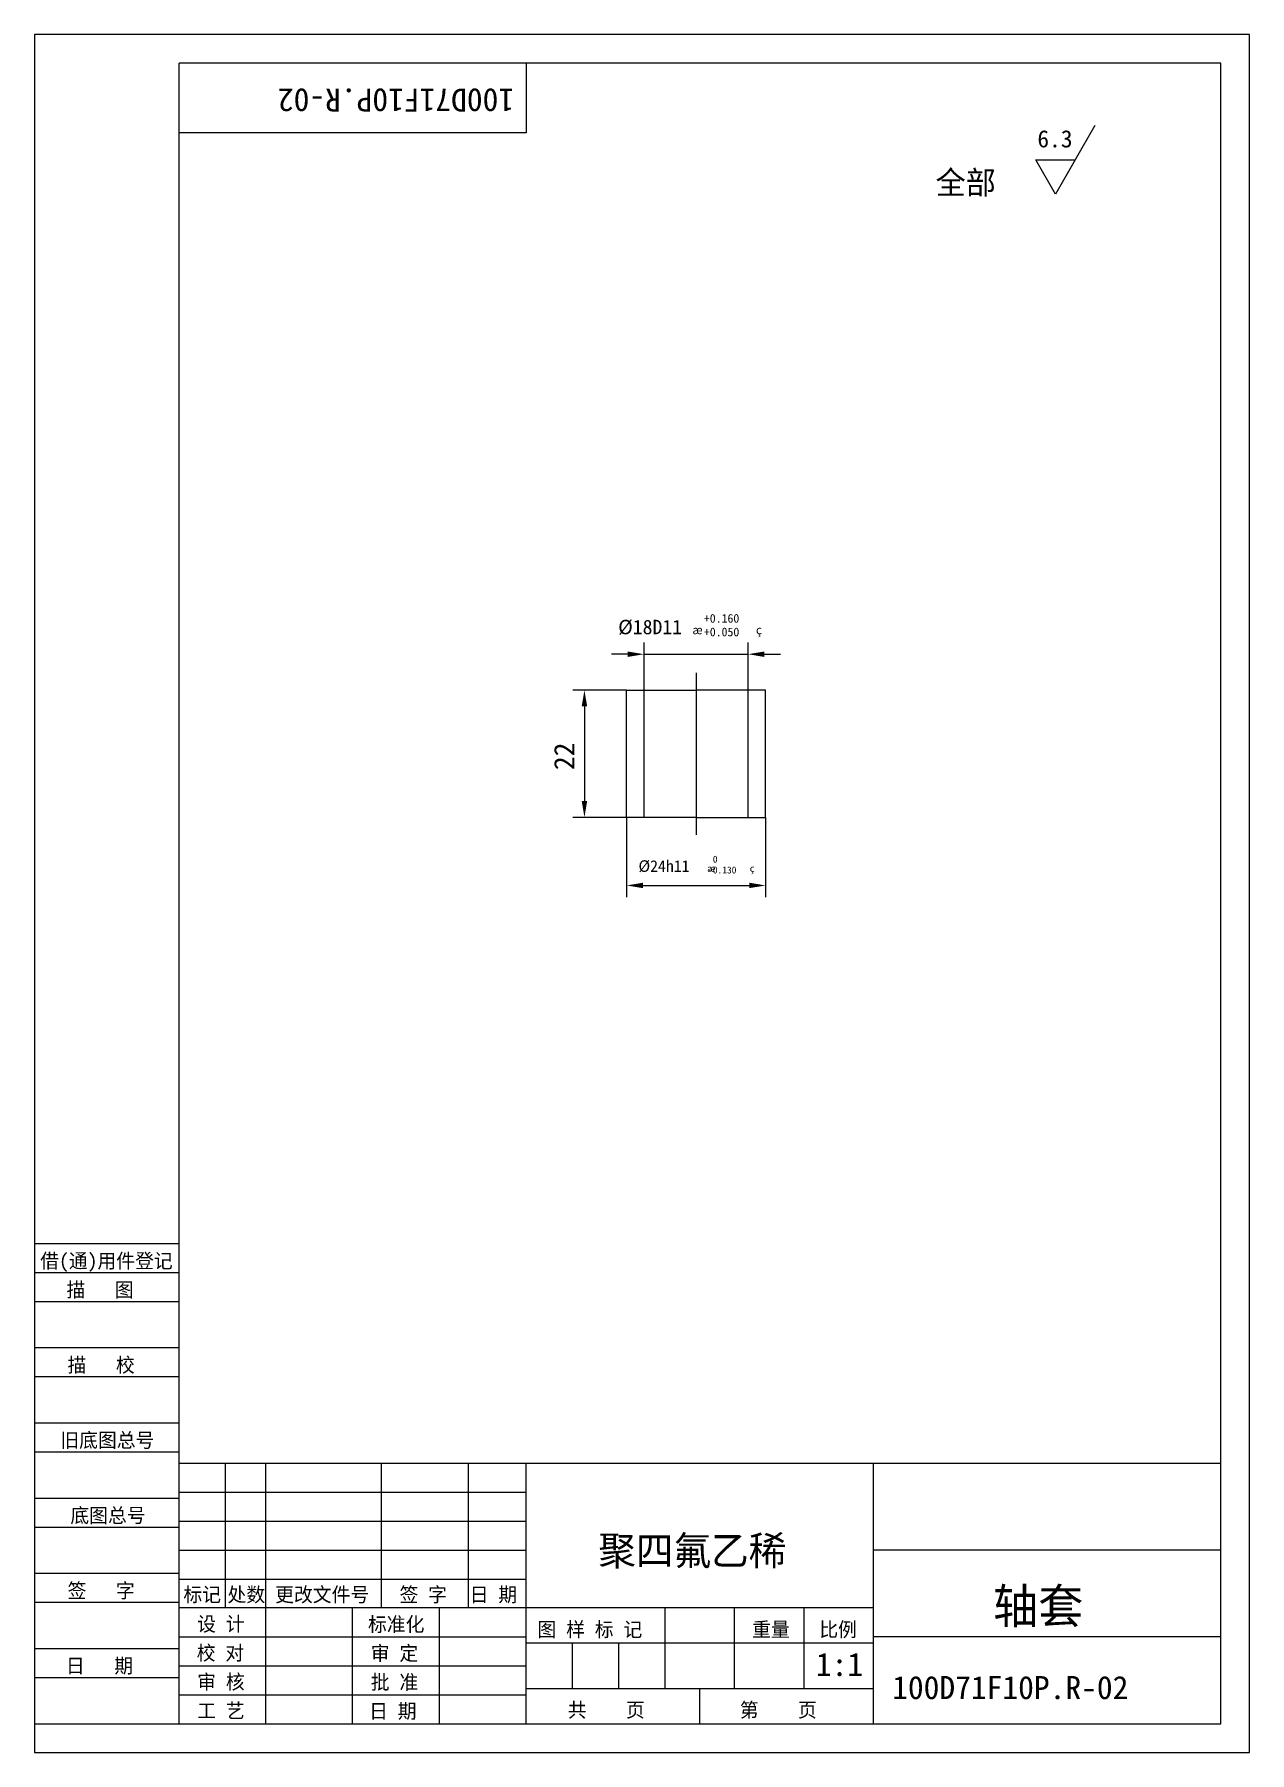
# Model space of a CAD drawing. Header units: metres. Extents: x 0 to 210, y 0 to 297.
import ezdxf

# ---------------------------------------------------------------- set-up
doc = ezdxf.new("R2010")
doc.units = ezdxf.units.M
for name, color, linetype in [('C', 6, 'Continuous'), ('D', 1, 'Continuous'), ('FL', 5, 'Continuous'), ('T', 7, 'Continuous'), ('TL', 4, 'Continuous')]:
    doc.layers.add(name, color=color, linetype=linetype)

# ---------------------------------------------------------------- blocks, each defined once
blk = doc.blocks.new('TUKUN4')
at = {"layer": 'FL'}
for p, q in [((0, 297), (0, 0)), ((210, 297), (0, 297)), ((210, 0), (210, 297)), ((0, 78), (25, 78)), ((0, 70), (25, 70)), ((0, 65), (25, 65)), ((0, 57), (25, 57)), ((0, 52), (25, 52)), ((33, 25), (33, 50)), ((40, 5), (40, 50)), ((60, 25), (60, 50)), ((75, 25), (75, 50)), ((25, 45), (85, 45)), ((0, 44), (25, 44)), ((0, 39), (25, 39)), ((25, 40), (85, 40)), ((25, 35), (85, 35)), ((0, 31), (25, 31)), ((25, 30), (85, 30)), ((0, 26), (25, 26)), ((70, 5), (70, 25)), ((0, 18), (25, 18)), ((25, 20), (85, 20)), ((25, 15), (85, 15)), ((0, 13), (25, 13)), ((25, 10), (85, 10)), ((0, 0), (210, 0))]:
    blk.add_line(p, q, dxfattribs=at)
at = {"layer": 'TL'}
for p, q in [((25, 5), (25, 292)), ((205, 292), (25, 292)), ((85, 292), (85, 280)), ((205, 5), (205, 292)), ((85, 280), (25, 280)), ((0, 88), (25, 88)), ((0, 83), (25, 83)), ((205, 50), (25, 50)), ((85, 5), (85, 50)), ((145, 5), (145, 50)), ((205, 35), (145, 35)), ((145, 25), (25, 25)), ((55, 5), (55, 25)), ((109, 11), (109, 25)), ((121, 11), (121, 25)), ((133, 11), (133, 25)), ((85, 19), (145, 19)), ((93, 11), (93, 19)), ((101, 11), (101, 19)), ((205, 20), (145, 20)), ((145, 11), (85, 11)), ((115, 5), (115, 11)), ((0, 5), (205, 5))]:
    blk.add_line(p, q, dxfattribs=at)
at = {"layer": 'T'}
for s, p in [('借(通)用件登记', (1, 83.76)), ('描   图', (5.56, 78.76)), ('描   校', (5.74, 65.76)), ('旧底图总号', (4.49, 52.76)), ('底图总号', (6.22, 39.76)), ('签   字', (5.74, 26.76)), ('标记', (25.75, 26.07)), ('处数', (33.38, 26.07)), ('更改文件号', (41.61, 26.07)), ('签 字', (63.1, 26.07)), ('日 期', (75.23, 26.07)), ('设 计', (28.14, 20.99)), ('标准化', (57.65, 20.93)), ('图 样 标 记', (86.95, 20.04)), ('重量', (124.03, 20.04)), ('比例', (135.64, 20.04)), ('校 对', (28.05, 15.99)), ('审 定', (58.13, 15.93)), ('日   期', (5.45, 13.76)), ('审 核', (28.14, 10.99)), ('批 准', (58.13, 10.93)), ('共    页', (92.18, 6.13)), ('第    页', (121.9, 6.13)), ('工 艺', (28.14, 5.99)), ('日 期', (57.84, 5.93))]:
    blk.add_text(s, height=2.5, dxfattribs=at).set_placement(p)

msp = doc.modelspace()

# ---------------------------------------------------------------- linework, layer by layer
at = {"layer": 'C'}
msp.add_line((114.35, 186.66), (114.35, 158.66), dxfattribs=at)
at = {"layer": 'D'}
for p, q in [((183.27, 281.22), (176.44, 269.39)), ((173.03, 275.31), (179.86, 275.31)), ((176.44, 269.39), (173.03, 275.31)), ((105.35, 183.66), (105.35, 191.86)), ((123.35, 183.66), (123.35, 191.86)), ((102.55, 189.86), (99.75, 189.86)), ((105.35, 189.86), (123.35, 189.86)), ((126.15, 189.86), (128.95, 189.86)), ((102.35, 183.66), (93.05, 183.66)), ((95.05, 180.86), (95.05, 164.46)), ((102.35, 161.66), (93.05, 161.66)), ((102.35, 161.66), (102.35, 147.89)), ((126.35, 161.66), (126.35, 147.89)), ((105.15, 149.89), (123.55, 149.89))]:
    msp.add_line(p, q, dxfattribs=at)
for points in [[(102.55, 190.33), (102.55, 189.39), (105.35, 189.86)], [(126.15, 190.33), (126.15, 189.39), (123.35, 189.86)], [(94.59, 180.86), (95.52, 180.86), (95.05, 183.66)], [(94.59, 164.46), (95.52, 164.46), (95.05, 161.66)], [(105.15, 150.36), (105.15, 149.43), (102.35, 149.89)], [(123.55, 150.36), (123.55, 149.43), (126.35, 149.89)]]:
    msp.add_solid(points, dxfattribs=at)
at = {"layer": 'TL'}
for p, q in [((102.35, 183.66), (114.35, 183.66)), ((102.35, 161.66), (102.35, 183.66)), ((105.35, 161.66), (105.35, 183.66)), ((126.35, 183.66), (114.35, 183.66)), ((123.35, 161.66), (123.35, 183.66)), ((126.35, 161.66), (126.35, 183.66)), ((114.35, 161.66), (102.35, 161.66)), ((114.35, 161.66), (126.35, 161.66))]:
    msp.add_line(p, q, dxfattribs=at)

# ---------------------------------------------------------------- block references
at = {"layer": 'D'}
msp.add_blockref('TUKUN4', (0, 0), dxfattribs=at)

# ---------------------------------------------------------------- texts
for s, height, rotation, p in [('100D71F10P.R-02', 4, 180, (82.9, 287.63)), ('22', 3.5, 90, (93.3, 169.83))]:
    msp.add_text(s, height=height, rotation=rotation, dxfattribs=at).set_placement(p)
for s, height, p in [('6.3', 2.98, (173.32, 277.46)), ('全部', 4, (155.74, 269.39)), ('+0.160', 1.5, (115.69, 195.31)), ('%%C18D11', 2.5, (100.89, 193.31)), ('%%230', 1.5, (113.69, 193.31)), ('+0.050', 1.5, (115.69, 192.96)), ('%%231', 1.5, (124.69, 193.31)), (' 0', 1.2, (116.42, 153.84)), ('%%C24h11', 2, (104.39, 152.24)), ('%%230', 1.2, (116.25, 152.24)), ('-0.130', 1.2, (116.42, 151.96)), ('%%231', 1.2, (123.62, 152.24)), ('聚四氟乙稀', 5, (97.44, 32.42)), ('轴套', 6, (165.66, 22.34)), ('1:1', 4, (135.05, 13.25)), ('100D71F10P.R-02', 4, (148.23, 9.25))]:
    msp.add_text(s, height=height, dxfattribs=at).set_placement(p)

doc.saveas('drawing.dxf')
